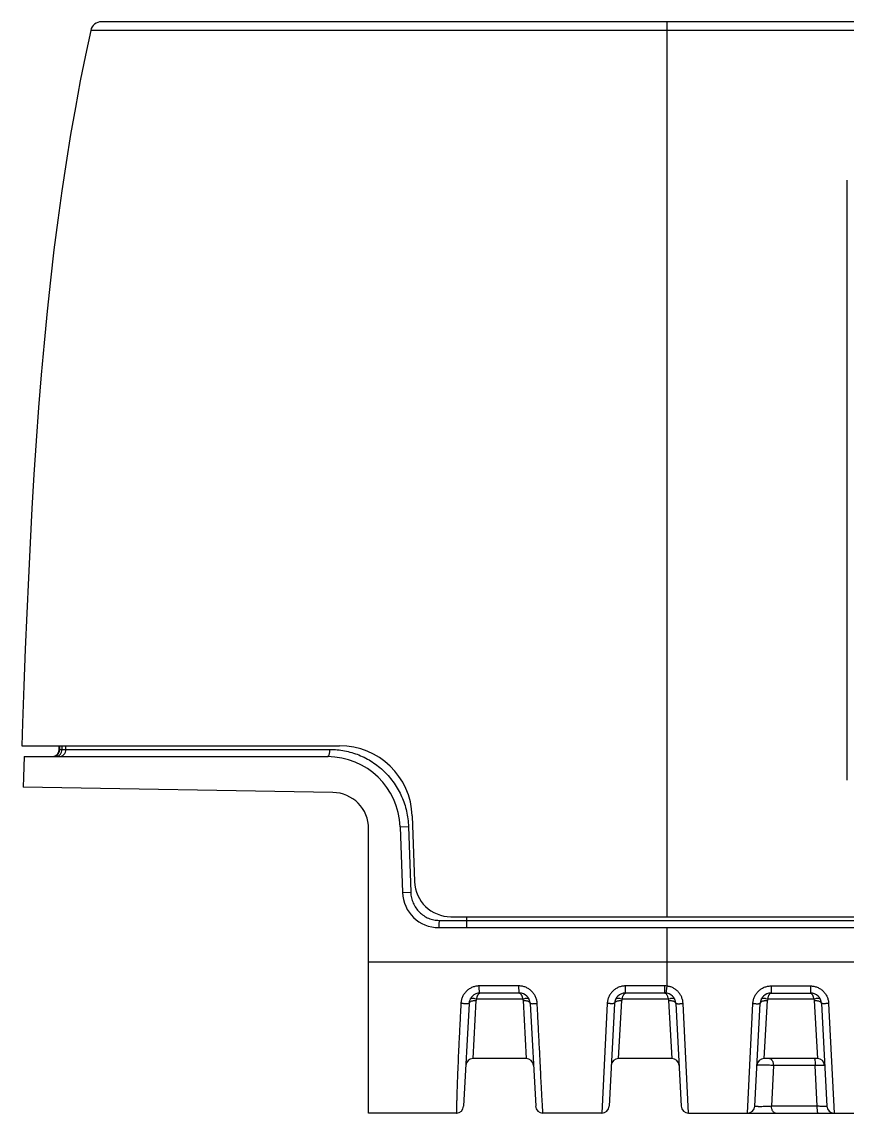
# Model space of a CAD drawing. Header units: millimetres. Extents: x 2067 to 4417, y -1557 to -908.
# Drawn here: x 2174.66 to 2197.34, y -1513.77 to -1483.77 of the extents above; entities that cross this region are included whole.
import ezdxf

# ---------------------------------------------------------------- set-up
doc = ezdxf.new("R2010")
doc.units = ezdxf.units.MM
doc.layers.add('06___PRT_ALL_SURFS', color=7, linetype='Continuous')

msp = doc.modelspace()

# ---------------------------------------------------------------- linework, layer by layer
at = {"color": 7, "linetype": 'Continuous'}
for p, q in [((2261.93, -1483.77), (2176.845, -1483.77)), ((2192.387, -1507.953), (2192.387, -1483.77)), ((2262.223, -1484.006), (2176.552, -1484.006)), ((2177.911, -1484.006), (2176.605, -1484.006)), ((2187.248, -1484.006), (2180.579, -1484.006)), ((2191.5, -1484.006), (2187.248, -1484.006)), ((2197.338, -1504.62), (2197.338, -1488.12)), ((2174.658, -1503.67), (2183.388, -1503.67)), ((2175.688, -1503.77), (2175.688, -1503.67)), ((2175.688, -1503.77), (2183.124, -1503.77)), ((2175.705, -1503.77), (2175.705, -1503.67)), ((2175.764, -1503.77), (2175.764, -1503.67)), ((2175.87, -1503.77), (2175.87, -1503.67)), ((2174.723, -1503.97), (2183.056, -1503.97)), ((2183.205, -1504.953), (2174.696, -1504.804)), ((2185.386, -1505.6), (2185.449, -1507.405)), ((2184.188, -1513.77), (2184.188, -1505.953)), ((2185.055, -1505.9), (2185.284, -1505.893)), ((2185.055, -1505.9), (2185.118, -1507.705)), ((2185.284, -1505.893), (2185.346, -1507.698)), ((2185.118, -1507.705), (2185.346, -1507.698)), ((2186.449, -1508.37), (2214.888, -1508.37)), ((2186.888, -1508.67), (2186.888, -1508.37)), ((2186.117, -1508.67), (2252.658, -1508.67)), ((2186.131, -1508.47), (2252.644, -1508.47)), ((2192.387, -1509.617), (2192.387, -1508.67)), ((2192.387, -1509.617), (2184.188, -1509.615)), ((2192.387, -1510.276), (2192.387, -1509.617)), ((2246.388, -1509.617), (2192.387, -1509.617)), ((2188.318, -1510.273), (2187.226, -1510.273)), ((2188.33, -1510.47), (2187.245, -1510.47)), ((2191.245, -1510.47), (2191.244, -1510.273)), ((2192.33, -1510.273), (2191.244, -1510.273)), ((2192.33, -1510.47), (2191.245, -1510.47)), ((2192.33, -1510.47), (2192.33, -1510.273)), ((2192.33, -1510.47), (2192.339, -1510.471)), ((2192.364, -1510.472), (2192.387, -1510.276)), ((2195.245, -1510.273), (2195.245, -1510.47)), ((2195.245, -1510.273), (2196.33, -1510.273)), ((2195.245, -1510.47), (2196.33, -1510.47)), ((2196.33, -1510.273), (2196.33, -1510.47)), ((2186.946, -1510.754), (2186.798, -1513.581)), ((2187.056, -1512.27), (2187.145, -1510.672)), ((2187.156, -1510.634), (2187.145, -1510.672)), ((2188.419, -1510.634), (2187.156, -1510.634)), ((2188.419, -1510.634), (2188.43, -1510.671)), ((2188.43, -1510.671), (2188.519, -1512.27)), ((2188.63, -1510.754), (2188.778, -1513.581)), ((2190.744, -1510.757), (2190.598, -1513.77)), ((2190.946, -1510.754), (2190.798, -1513.581)), ((2191.056, -1512.27), (2191.145, -1510.672)), ((2191.156, -1510.634), (2191.145, -1510.672)), ((2192.419, -1510.634), (2191.156, -1510.634)), ((2192.419, -1510.634), (2192.43, -1510.671)), ((2192.43, -1510.671), (2192.519, -1512.27)), ((2192.63, -1510.754), (2192.778, -1513.581)), ((2192.977, -1513.77), (2192.829, -1510.757)), ((2194.598, -1513.77), (2194.746, -1510.757)), ((2194.798, -1513.581), (2194.946, -1510.754)), ((2195.056, -1512.27), (2195.145, -1510.672)), ((2195.156, -1510.634), (2195.145, -1510.672)), ((2196.419, -1510.634), (2195.156, -1510.634)), ((2196.419, -1510.634), (2196.43, -1510.671)), ((2196.43, -1510.671), (2196.519, -1512.27)), ((2196.63, -1510.754), (2196.778, -1513.581)), ((2196.829, -1510.757), (2196.977, -1513.77)), ((2188.519, -1512.27), (2187.056, -1512.27)), ((2192.519, -1512.27), (2191.056, -1512.27)), ((2196.519, -1512.27), (2195.056, -1512.27)), ((2195.31, -1512.46), (2195.259, -1513.581)), ((2196.461, -1512.46), (2195.31, -1512.46)), ((2196.515, -1513.581), (2196.461, -1512.46)), ((2186.598, -1513.77), (2184.188, -1513.77)), ((2190.598, -1513.77), (2188.977, -1513.77)), ((2192.977, -1513.77), (2202.598, -1513.77)), ((2196.515, -1513.581), (2195.259, -1513.581))]:
    msp.add_line(p, q, dxfattribs=at)
for points in [[(2176.587, -1484.006), (2176.573, -1484.006), (2176.562, -1484.006), (2176.555, -1484.006), (2176.552, -1484.006), (2176.552, -1484.006)], [(2180.579, -1484.006), (2178.188, -1484.006), (2177.911, -1484.006)]]:
    msp.add_lwpolyline(points, dxfattribs=at)
for centre, radius, start, end in [((2176.845, -1484.07), 0.3, 90, 167.6179), ((2175.488, -1503.77), 0.2, 280.9091, 0), ((2175.505, -1503.77), 0.2, 289.5034, 0.0264), ((2183.388, -1505.67), 2, 2, 90), ((2175.505, -1503.771), 0.199, 270.0003, 289.4727), ((2183.056, -1505.97), 2, 2, 90), ((2183.188, -1505.953), 1, 0, 89), ((2186.449, -1507.37), 1, 182, 270), ((2186.117, -1507.67), 1, 182, 270), ((2187.245, -1510.77), 0.3, 90, 177), ((2188.33, -1510.77), 0.3, 3, 90), ((2191.245, -1510.77), 0.3, 90, 177), ((2192.33, -1510.766), 0.493, 83.3025, 89.9898), ((2192.33, -1510.77), 0.3, 3, 90), ((2195.245, -1510.77), 0.3, 90, 177), ((2196.33, -1510.77), 0.3, 3, 90), ((2187.008, -1510.649), 0.0342, 151.4107, 152.9639), ((2191.008, -1510.649), 0.0342, 151.3883, 152.9639), ((2192.567, -1510.649), 0.0341, 27.0347, 28.0854), ((2195.008, -1510.649), 0.0341, 151.8665, 152.9641), ((2196.567, -1510.649), 0.0342, 27.0349, 28.5815), ((2187.056, -1512.47), 0.2, 90, 177.0001), ((2188.519, -1512.47), 0.2, 2.9999, 90), ((2191.056, -1512.47), 0.2, 90, 177.0001), ((2192.519, -1512.47), 0.2, 2.9999, 90), ((2195.056, -1512.47), 0.2, 90, 177.0001), ((2196.519, -1512.47), 0.2, 3, 90), ((2186.598, -1513.57), 0.2, 270, 357), ((2188.977, -1513.57), 0.2, 183, 270), ((2190.598, -1513.57), 0.2, 270, 357), ((2192.977, -1513.57), 0.2, 183, 270), ((2194.598, -1513.57), 0.2, 270, 357), ((2196.977, -1513.57), 0.2, 183, 270)]:
    msp.add_arc(centre, radius, start, end, dxfattribs=at)
for points, knots in [([(2175.576, -1503.97), (2175.588, -1503.97), (2175.613, -1503.968), (2175.648, -1503.956), (2175.681, -1503.937), (2175.719, -1503.904), (2175.754, -1503.848), (2175.764, -1503.796), (2175.764, -1503.77)], [0, 0, 0, 0, 0.121428, 0.243449, 0.366576, 0.491126, 0.743502, 1, 1, 1, 1]), ([(2175.671, -1503.97), (2175.697, -1503.97), (2175.749, -1503.96), (2175.815, -1503.915), (2175.86, -1503.849), (2175.87, -1503.796), (2175.87, -1503.77)], [0, 0, 0, 0, 0.24914, 0.498786, 0.749142, 1, 1, 1, 1]), ([(2183.056, -1503.97), (2183.058, -1503.97), (2183.063, -1503.969), (2183.07, -1503.966), (2183.076, -1503.961), (2183.085, -1503.952), (2183.095, -1503.935), (2183.105, -1503.91), (2183.113, -1503.88), (2183.119, -1503.846), (2183.123, -1503.809), (2183.124, -1503.783), (2183.124, -1503.77)], [0, 0, 0, 0, 0.030086, 0.062286, 0.098244, 0.139058, 0.237121, 0.357698, 0.498648, 0.656097, 0.825077, 1, 1, 1, 1]), ([(2183.124, -1503.77), (2183.258, -1503.77), (2183.53, -1503.796), (2183.925, -1503.912), (2184.295, -1504.105), (2184.624, -1504.367), (2184.899, -1504.691), (2185.108, -1505.063), (2185.242, -1505.468), (2185.279, -1505.752), (2185.284, -1505.893)], [0, 0, 0, 0, 0.120632, 0.243043, 0.367097, 0.49246, 0.618738, 0.745577, 0.87272, 1, 1, 1, 1]), ([(2185.346, -1507.698), (2185.347, -1507.749), (2185.36, -1507.85), (2185.408, -1507.996), (2185.482, -1508.13), (2185.58, -1508.247), (2185.698, -1508.344), (2185.833, -1508.416), (2185.979, -1508.46), (2186.08, -1508.47), (2186.131, -1508.47)], [0, 0, 0, 0, 0.125303, 0.250511, 0.375582, 0.500516, 0.625355, 0.750171, 0.875034, 1, 1, 1, 1]), ([(2186.117, -1508.67), (2186.118, -1508.67), (2186.119, -1508.669), (2186.12, -1508.666), (2186.122, -1508.661), (2186.123, -1508.651), (2186.125, -1508.634), (2186.127, -1508.61), (2186.129, -1508.58), (2186.13, -1508.546), (2186.131, -1508.509), (2186.131, -1508.483), (2186.131, -1508.47)], [0, 0, 0, 0, 0.00817, 0.023893, 0.048411, 0.081803, 0.174231, 0.298043, 0.448627, 0.620274, 0.806428, 1, 1, 1, 1]), ([(2187.226, -1510.273), (2187.194, -1510.273), (2187.13, -1510.279), (2187.037, -1510.307), (2186.952, -1510.351), (2186.876, -1510.412), (2186.813, -1510.485), (2186.765, -1510.569), (2186.734, -1510.661), (2186.725, -1510.724), (2186.723, -1510.757)], [0, 0, 0, 0, 0.124927, 0.249814, 0.374703, 0.499624, 0.624601, 0.74965, 0.87478, 1, 1, 1, 1]), ([(2187.156, -1510.634), (2187.158, -1510.622), (2187.163, -1510.599), (2187.171, -1510.566), (2187.181, -1510.538), (2187.192, -1510.514), (2187.204, -1510.495), (2187.217, -1510.481), (2187.231, -1510.472), (2187.241, -1510.47), (2187.245, -1510.47)], [0, 0, 0, 0, 0.18676, 0.357447, 0.509965, 0.643018, 0.756332, 0.850954, 0.930075, 1, 1, 1, 1]), ([(2187.245, -1510.47), (2187.245, -1510.47), (2187.243, -1510.469), (2187.241, -1510.466), (2187.239, -1510.461), (2187.238, -1510.455), (2187.236, -1510.446), (2187.234, -1510.432), (2187.231, -1510.411), (2187.229, -1510.381), (2187.227, -1510.348), (2187.226, -1510.311), (2187.226, -1510.286), (2187.226, -1510.273)], [0, 0, 0, 0, 0.010474, 0.027373, 0.052484, 0.086127, 0.1282, 0.178419, 0.301538, 0.451143, 0.621744, 0.806992, 1, 1, 1, 1]), ([(2188.33, -1510.47), (2188.329, -1510.47), (2188.328, -1510.469), (2188.327, -1510.466), (2188.326, -1510.461), (2188.325, -1510.455), (2188.324, -1510.446), (2188.323, -1510.432), (2188.321, -1510.411), (2188.32, -1510.381), (2188.319, -1510.348), (2188.318, -1510.311), (2188.318, -1510.286), (2188.318, -1510.273)], [0, 0, 0, 0, 0.007608, 0.023023, 0.04732, 0.080528, 0.122425, 0.172663, 0.296273, 0.446819, 0.618682, 0.805405, 1, 1, 1, 1]), ([(2188.82, -1510.757), (2188.818, -1510.725), (2188.809, -1510.661), (2188.778, -1510.569), (2188.73, -1510.485), (2188.667, -1510.412), (2188.592, -1510.352), (2188.506, -1510.307), (2188.414, -1510.279), (2188.35, -1510.273), (2188.318, -1510.273)], [0, 0, 0, 0, 0.124943, 0.249981, 0.375065, 0.500147, 0.625192, 0.750182, 0.875113, 1, 1, 1, 1]), ([(2188.33, -1510.47), (2188.335, -1510.47), (2188.344, -1510.472), (2188.358, -1510.481), (2188.371, -1510.495), (2188.383, -1510.514), (2188.394, -1510.538), (2188.404, -1510.566), (2188.412, -1510.599), (2188.417, -1510.622), (2188.419, -1510.634)], [0, 0, 0, 0, 0.069926, 0.149045, 0.243666, 0.356978, 0.490029, 0.642545, 0.813236, 1, 1, 1, 1]), ([(2191.244, -1510.273), (2191.212, -1510.273), (2191.148, -1510.279), (2191.056, -1510.307), (2190.97, -1510.352), (2190.895, -1510.412), (2190.833, -1510.486), (2190.786, -1510.57), (2190.755, -1510.661), (2190.745, -1510.725), (2190.744, -1510.757)], [0, 0, 0, 0, 0.12506, 0.250112, 0.375159, 0.500195, 0.62521, 0.750192, 0.875125, 1, 1, 1, 1]), ([(2191.156, -1510.634), (2191.158, -1510.622), (2191.163, -1510.599), (2191.171, -1510.566), (2191.181, -1510.538), (2191.192, -1510.514), (2191.204, -1510.495), (2191.217, -1510.481), (2191.231, -1510.472), (2191.241, -1510.47), (2191.245, -1510.47)], [0, 0, 0, 0, 0.18676, 0.357447, 0.509965, 0.643018, 0.756332, 0.850954, 0.930075, 1, 1, 1, 1]), ([(2192.339, -1510.471), (2192.341, -1510.472), (2192.354, -1510.477), (2192.363, -1510.487), (2192.37, -1510.495)], [0, 0, 0, 0, 0.216003, 1, 1, 1, 1]), ([(2192.37, -1510.495), (2192.375, -1510.502), (2192.386, -1510.52), (2192.399, -1510.552), (2192.411, -1510.591), (2192.417, -1510.619), (2192.419, -1510.634)], [0, 0, 0, 0, 0.19154, 0.423707, 0.694737, 1, 1, 1, 1]), ([(2192.829, -1510.757), (2192.828, -1510.727), (2192.82, -1510.668), (2192.793, -1510.584), (2192.752, -1510.505), (2192.698, -1510.434), (2192.633, -1510.373), (2192.557, -1510.326), (2192.475, -1510.292), (2192.417, -1510.28), (2192.387, -1510.276)], [0, 0, 0, 0, 0.124867, 0.249798, 0.374783, 0.499801, 0.624838, 0.749885, 0.874937, 1, 1, 1, 1]), ([(2194.746, -1510.757), (2194.748, -1510.725), (2194.757, -1510.661), (2194.788, -1510.57), (2194.835, -1510.486), (2194.897, -1510.413), (2194.972, -1510.352), (2195.057, -1510.307), (2195.149, -1510.279), (2195.213, -1510.273), (2195.245, -1510.273)], [0, 0, 0, 0, 0.124867, 0.249804, 0.374794, 0.499815, 0.624853, 0.749898, 0.874946, 1, 1, 1, 1]), ([(2195.156, -1510.634), (2195.158, -1510.622), (2195.163, -1510.599), (2195.171, -1510.566), (2195.181, -1510.538), (2195.192, -1510.514), (2195.204, -1510.495), (2195.217, -1510.481), (2195.231, -1510.472), (2195.241, -1510.47), (2195.245, -1510.47)], [0, 0, 0, 0, 0.18676, 0.357447, 0.509965, 0.643018, 0.756332, 0.850954, 0.930075, 1, 1, 1, 1]), ([(2196.33, -1510.273), (2196.362, -1510.273), (2196.426, -1510.279), (2196.518, -1510.307), (2196.603, -1510.352), (2196.678, -1510.413), (2196.74, -1510.486), (2196.788, -1510.57), (2196.819, -1510.661), (2196.828, -1510.725), (2196.829, -1510.757)], [0, 0, 0, 0, 0.125049, 0.250095, 0.37514, 0.500177, 0.625199, 0.75019, 0.875129, 1, 1, 1, 1]), ([(2196.33, -1510.47), (2196.335, -1510.47), (2196.344, -1510.472), (2196.358, -1510.481), (2196.371, -1510.495), (2196.383, -1510.514), (2196.394, -1510.538), (2196.404, -1510.566), (2196.412, -1510.599), (2196.417, -1510.622), (2196.419, -1510.634)], [0, 0, 0, 0, 0.069926, 0.149045, 0.243666, 0.356978, 0.490029, 0.642545, 0.813236, 1, 1, 1, 1]), ([(2186.723, -1510.757), (2186.716, -1510.897), (2186.701, -1511.176), (2186.68, -1511.592), (2186.661, -1511.996), (2186.644, -1512.378), (2186.63, -1512.72), (2186.62, -1513.007), (2186.613, -1513.232), (2186.608, -1513.399), (2186.604, -1513.519), (2186.602, -1513.605), (2186.6, -1513.66), (2186.599, -1513.693), (2186.599, -1513.712), (2186.598, -1513.727), (2186.598, -1513.74), (2186.598, -1513.75), (2186.598, -1513.757), (2186.597, -1513.762), (2186.597, -1513.766), (2186.598, -1513.767), (2186.598, -1513.768), (2186.598, -1513.769), (2186.598, -1513.77), (2186.598, -1513.77), (2186.598, -1513.77)], [0, 0, 0, 0, 0.139793, 0.278245, 0.413611, 0.542318, 0.658226, 0.75448, 0.828224, 0.882008, 0.920552, 0.948043, 0.967526, 0.974954, 0.981114, 0.986174, 0.990265, 0.99351, 0.996005, 0.997831, 0.998519, 0.999066, 0.999481, 0.999769, 0.999938, 1, 1, 1, 1]), ([(2186.946, -1510.754), (2186.946, -1510.755), (2186.944, -1510.756), (2186.94, -1510.757), (2186.935, -1510.758), (2186.923, -1510.76), (2186.904, -1510.761), (2186.877, -1510.761), (2186.843, -1510.761), (2186.805, -1510.76), (2186.765, -1510.759), (2186.737, -1510.757), (2186.723, -1510.757)], [0, 0, 0, 0, 0.008152, 0.024238, 0.049431, 0.083754, 0.178537, 0.304807, 0.457131, 0.628874, 0.812508, 1, 1, 1, 1]), ([(2186.946, -1510.754), (2186.946, -1510.748), (2186.95, -1510.735), (2186.962, -1510.718), (2186.982, -1510.704), (2187.007, -1510.691), (2187.037, -1510.681), (2187.083, -1510.672), (2187.12, -1510.67), (2187.145, -1510.671)], [0, 0, 0, 0, 0.078679, 0.166703, 0.269833, 0.389938, 0.526165, 0.675912, 1, 1, 1, 1]), ([(2186.978, -1510.633), (2186.981, -1510.629), (2186.988, -1510.621), (2187.002, -1510.613), (2187.021, -1510.608), (2187.043, -1510.607), (2187.069, -1510.609), (2187.107, -1510.616), (2187.137, -1510.626), (2187.156, -1510.634)], [0, 0, 0, 0, 0.075458, 0.160645, 0.261189, 0.3792, 0.514394, 0.664962, 1, 1, 1, 1]), ([(2188.419, -1510.634), (2188.439, -1510.626), (2188.468, -1510.616), (2188.507, -1510.609), (2188.533, -1510.607), (2188.555, -1510.608), (2188.574, -1510.613), (2188.588, -1510.621), (2188.595, -1510.629), (2188.597, -1510.634)], [0, 0, 0, 0, 0.336011, 0.4868, 0.621976, 0.739729, 0.839847, 0.92462, 1, 1, 1, 1]), ([(2188.43, -1510.671), (2188.455, -1510.67), (2188.492, -1510.672), (2188.538, -1510.681), (2188.568, -1510.691), (2188.594, -1510.704), (2188.613, -1510.718), (2188.626, -1510.735), (2188.629, -1510.748), (2188.63, -1510.754)], [0, 0, 0, 0, 0.324088, 0.473835, 0.610062, 0.730167, 0.833297, 0.921321, 1, 1, 1, 1]), ([(2188.63, -1510.754), (2188.63, -1510.755), (2188.631, -1510.756), (2188.634, -1510.757), (2188.638, -1510.758), (2188.648, -1510.759), (2188.664, -1510.759), (2188.687, -1510.76), (2188.715, -1510.76), (2188.748, -1510.759), (2188.783, -1510.758), (2188.807, -1510.757), (2188.82, -1510.757)], [0, 0, 0, 0, 0.007632, 0.022949, 0.047051, 0.079989, 0.171423, 0.294305, 0.444327, 0.616147, 0.803604, 1, 1, 1, 1]), ([(2188.977, -1513.77), (2188.977, -1513.77), (2188.977, -1513.77), (2188.977, -1513.769), (2188.977, -1513.768), (2188.977, -1513.767), (2188.977, -1513.765), (2188.977, -1513.763), (2188.977, -1513.761), (2188.976, -1513.756), (2188.976, -1513.75), (2188.975, -1513.74), (2188.975, -1513.727), (2188.974, -1513.712), (2188.972, -1513.693), (2188.971, -1513.67), (2188.97, -1513.643), (2188.967, -1513.595), (2188.962, -1513.518), (2188.955, -1513.396), (2188.946, -1513.228), (2188.934, -1513.002), (2188.919, -1512.713), (2188.902, -1512.371), (2188.883, -1511.99), (2188.862, -1511.587), (2188.841, -1511.174), (2188.827, -1510.896), (2188.82, -1510.757)], [0, 0, 0, 0, 0.000056, 0.000227, 0.000518, 0.000936, 0.001488, 0.002182, 0.003024, 0.004025, 0.006542, 0.009812, 0.01394, 0.019039, 0.025251, 0.032739, 0.041705, 0.052385, 0.080114, 0.119003, 0.173263, 0.247568, 0.344282, 0.460304, 0.588717, 0.723478, 0.861127, 1, 1, 1, 1]), ([(2190.946, -1510.754), (2190.946, -1510.755), (2190.944, -1510.756), (2190.941, -1510.757), (2190.936, -1510.758), (2190.926, -1510.759), (2190.909, -1510.76), (2190.884, -1510.76), (2190.854, -1510.76), (2190.82, -1510.76), (2190.783, -1510.758), (2190.757, -1510.757), (2190.744, -1510.757)], [0, 0, 0, 0, 0.0078, 0.023371, 0.047837, 0.081237, 0.173793, 0.297814, 0.448617, 0.620423, 0.806603, 1, 1, 1, 1]), ([(2190.946, -1510.754), (2190.946, -1510.748), (2190.95, -1510.735), (2190.962, -1510.718), (2190.982, -1510.704), (2191.007, -1510.691), (2191.037, -1510.681), (2191.083, -1510.672), (2191.12, -1510.67), (2191.145, -1510.671)], [0, 0, 0, 0, 0.078679, 0.166703, 0.269833, 0.389938, 0.526165, 0.675912, 1, 1, 1, 1]), ([(2190.978, -1510.633), (2190.981, -1510.629), (2190.988, -1510.621), (2191.002, -1510.613), (2191.021, -1510.608), (2191.043, -1510.607), (2191.069, -1510.609), (2191.107, -1510.616), (2191.137, -1510.626), (2191.156, -1510.634)], [0, 0, 0, 0, 0.07546, 0.160652, 0.261203, 0.379217, 0.514411, 0.664977, 1, 1, 1, 1]), ([(2192.419, -1510.634), (2192.439, -1510.626), (2192.468, -1510.616), (2192.507, -1510.609), (2192.532, -1510.607), (2192.554, -1510.608), (2192.573, -1510.613), (2192.588, -1510.621), (2192.595, -1510.629), (2192.597, -1510.633)], [0, 0, 0, 0, 0.335353, 0.485994, 0.621183, 0.739111, 0.839518, 0.92457, 1, 1, 1, 1]), ([(2192.43, -1510.671), (2192.455, -1510.67), (2192.492, -1510.672), (2192.538, -1510.681), (2192.568, -1510.691), (2192.594, -1510.704), (2192.613, -1510.718), (2192.626, -1510.735), (2192.629, -1510.748), (2192.63, -1510.754)], [0, 0, 0, 0, 0.324088, 0.473835, 0.610062, 0.730167, 0.833297, 0.921321, 1, 1, 1, 1]), ([(2192.63, -1510.754), (2192.63, -1510.755), (2192.631, -1510.756), (2192.634, -1510.757), (2192.639, -1510.758), (2192.649, -1510.759), (2192.666, -1510.76), (2192.69, -1510.76), (2192.72, -1510.76), (2192.754, -1510.76), (2192.791, -1510.758), (2192.816, -1510.757), (2192.829, -1510.757)], [0, 0, 0, 0, 0.007777, 0.023305, 0.047705, 0.081021, 0.17337, 0.297181, 0.447838, 0.619644, 0.806056, 1, 1, 1, 1]), ([(2194.746, -1510.757), (2194.759, -1510.757), (2194.784, -1510.758), (2194.821, -1510.76), (2194.855, -1510.76), (2194.885, -1510.76), (2194.91, -1510.76), (2194.926, -1510.759), (2194.936, -1510.758), (2194.941, -1510.757), (2194.944, -1510.756), (2194.946, -1510.755), (2194.946, -1510.754)], [0, 0, 0, 0, 0.193944, 0.380356, 0.552162, 0.702819, 0.82663, 0.918979, 0.952295, 0.976695, 0.992223, 1, 1, 1, 1]), ([(2194.946, -1510.754), (2194.946, -1510.748), (2194.95, -1510.735), (2194.962, -1510.718), (2194.982, -1510.704), (2195.007, -1510.691), (2195.037, -1510.681), (2195.083, -1510.672), (2195.12, -1510.67), (2195.145, -1510.671)], [0, 0, 0, 0, 0.078679, 0.166703, 0.269833, 0.389938, 0.526165, 0.675912, 1, 1, 1, 1]), ([(2194.978, -1510.633), (2194.981, -1510.629), (2194.987, -1510.621), (2195.002, -1510.613), (2195.021, -1510.608), (2195.043, -1510.607), (2195.069, -1510.609), (2195.107, -1510.616), (2195.137, -1510.626), (2195.156, -1510.634)], [0, 0, 0, 0, 0.075432, 0.160496, 0.260916, 0.378852, 0.514041, 0.664675, 1, 1, 1, 1]), ([(2196.419, -1510.634), (2196.439, -1510.626), (2196.468, -1510.616), (2196.506, -1510.609), (2196.532, -1510.607), (2196.554, -1510.608), (2196.573, -1510.613), (2196.588, -1510.621), (2196.594, -1510.629), (2196.597, -1510.633)], [0, 0, 0, 0, 0.335041, 0.485611, 0.620804, 0.738814, 0.839357, 0.924542, 1, 1, 1, 1]), ([(2196.43, -1510.671), (2196.455, -1510.67), (2196.492, -1510.672), (2196.538, -1510.681), (2196.568, -1510.691), (2196.594, -1510.704), (2196.613, -1510.718), (2196.626, -1510.735), (2196.629, -1510.748), (2196.63, -1510.754)], [0, 0, 0, 0, 0.324088, 0.473835, 0.610062, 0.730167, 0.833297, 0.921321, 1, 1, 1, 1]), ([(2196.829, -1510.757), (2196.816, -1510.757), (2196.791, -1510.758), (2196.754, -1510.76), (2196.72, -1510.76), (2196.69, -1510.76), (2196.666, -1510.76), (2196.649, -1510.759), (2196.639, -1510.758), (2196.634, -1510.757), (2196.631, -1510.756), (2196.63, -1510.755), (2196.63, -1510.754)], [0, 0, 0, 0, 0.193944, 0.380356, 0.552162, 0.702819, 0.82663, 0.918979, 0.952295, 0.976695, 0.992223, 1, 1, 1, 1]), ([(2195.207, -1512.27), (2195.214, -1512.27), (2195.228, -1512.273), (2195.247, -1512.284), (2195.264, -1512.302), (2195.279, -1512.326), (2195.292, -1512.354), (2195.305, -1512.399), (2195.309, -1512.435), (2195.31, -1512.46)], [0, 0, 0, 0, 0.084652, 0.176984, 0.282115, 0.402056, 0.536413, 0.683138, 1, 1, 1, 1]), ([(2196.433, -1512.27), (2196.435, -1512.27), (2196.439, -1512.273), (2196.441, -1512.279), (2196.444, -1512.285), (2196.446, -1512.293), (2196.449, -1512.306), (2196.455, -1512.337), (2196.459, -1512.39), (2196.461, -1512.435), (2196.461, -1512.46)], [0, 0, 0, 0, 0.032636, 0.05904, 0.093282, 0.135462, 0.18542, 0.30725, 0.623697, 1, 1, 1, 1]), ([(2195.31, -1512.46), (2195.286, -1512.458), (2195.236, -1512.455), (2195.16, -1512.452), (2195.083, -1512.45), (2195.022, -1512.449), (2194.977, -1512.449), (2194.947, -1512.45), (2194.921, -1512.45), (2194.899, -1512.452), (2194.881, -1512.453), (2194.868, -1512.455), (2194.861, -1512.456), (2194.857, -1512.458), (2194.856, -1512.459), (2194.856, -1512.46)], [0, 0, 0, 0, 0.159011, 0.330238, 0.501932, 0.662299, 0.734742, 0.800331, 0.857944, 0.906603, 0.945502, 0.974037, 0.9919, 0.996962, 1, 1, 1, 1]), ([(2196.719, -1512.46), (2196.719, -1512.459), (2196.718, -1512.459), (2196.717, -1512.459), (2196.713, -1512.458), (2196.707, -1512.458), (2196.699, -1512.457), (2196.689, -1512.457), (2196.676, -1512.456), (2196.661, -1512.456), (2196.638, -1512.456), (2196.605, -1512.456), (2196.561, -1512.457), (2196.512, -1512.458), (2196.478, -1512.459), (2196.461, -1512.46)], [0, 0, 0, 0, 0.001968, 0.005801, 0.020047, 0.043259, 0.075334, 0.116044, 0.165076, 0.222049, 0.286513, 0.43581, 0.608234, 0.798303, 1, 1, 1, 1]), ([(2195.259, -1513.581), (2195.235, -1513.582), (2195.185, -1513.586), (2195.107, -1513.589), (2195.029, -1513.591), (2194.966, -1513.592), (2194.92, -1513.592), (2194.889, -1513.591), (2194.863, -1513.59), (2194.84, -1513.589), (2194.824, -1513.588), (2194.814, -1513.586), (2194.808, -1513.585), (2194.804, -1513.584), (2194.8, -1513.583), (2194.798, -1513.582), (2194.798, -1513.581), (2194.798, -1513.581)], [0, 0, 0, 0, 0.156576, 0.3271, 0.499571, 0.661455, 0.734644, 0.800835, 0.858837, 0.907641, 0.946444, 0.961911, 0.97469, 0.984764, 0.992163, 0.997033, 1, 1, 1, 1]), ([(2195.367, -1513.77), (2195.36, -1513.77), (2195.346, -1513.767), (2195.326, -1513.756), (2195.308, -1513.738), (2195.292, -1513.715), (2195.278, -1513.686), (2195.264, -1513.641), (2195.26, -1513.605), (2195.259, -1513.581)], [0, 0, 0, 0, 0.087639, 0.182242, 0.288587, 0.408677, 0.54226, 0.687484, 1, 1, 1, 1]), ([(2196.54, -1513.77), (2196.538, -1513.77), (2196.535, -1513.767), (2196.533, -1513.762), (2196.53, -1513.755), (2196.528, -1513.748), (2196.525, -1513.734), (2196.522, -1513.714), (2196.519, -1513.685), (2196.516, -1513.64), (2196.515, -1513.605), (2196.515, -1513.581)], [0, 0, 0, 0, 0.030391, 0.056232, 0.090141, 0.132154, 0.182072, 0.30412, 0.452409, 0.621869, 1, 1, 1, 1]), ([(2196.778, -1513.581), (2196.778, -1513.581), (2196.777, -1513.581), (2196.776, -1513.582), (2196.772, -1513.582), (2196.766, -1513.583), (2196.758, -1513.583), (2196.747, -1513.584), (2196.734, -1513.584), (2196.719, -1513.584), (2196.695, -1513.584), (2196.661, -1513.584), (2196.617, -1513.583), (2196.567, -1513.582), (2196.533, -1513.581), (2196.515, -1513.581)], [0, 0, 0, 0, 0.001879, 0.005578, 0.019575, 0.042598, 0.074559, 0.115233, 0.16431, 0.221397, 0.286031, 0.435763, 0.608567, 0.798729, 1, 1, 1, 1])]:
    msp.add_open_spline(points, degree=3, knots=knots, dxfattribs=at)
at = {"layer": '06___PRT_ALL_SURFS', "color": 7, "linetype": 'Continuous'}
msp.add_line((2192.387, -1508.37), (2192.387, -1507.953), dxfattribs=at)
for points in [[(2176.552, -1484.006), (2176.407, -1484.683), (2176.265, -1485.394), (2176.129, -1486.123), (2175.998, -1486.87), (2175.874, -1487.637), (2175.756, -1488.42), (2175.645, -1489.221), (2175.54, -1490.04), (2175.443, -1490.874), (2175.352, -1491.725), (2175.267, -1492.594), (2175.189, -1493.477), (2175.118, -1494.375), (2175.051, -1495.29), (2174.991, -1496.217), (2174.935, -1497.151), (2174.884, -1498.096), (2174.837, -1499.056), (2174.794, -1500.029), (2174.753, -1501.015), (2174.715, -1502.022), (2174.679, -1503.045), (2174.658, -1503.67)], [(2174.723, -1503.97), (2174.705, -1504.532), (2174.696, -1504.804)]]:
    msp.add_lwpolyline(points, dxfattribs=at)

doc.saveas('drawing.dxf')
